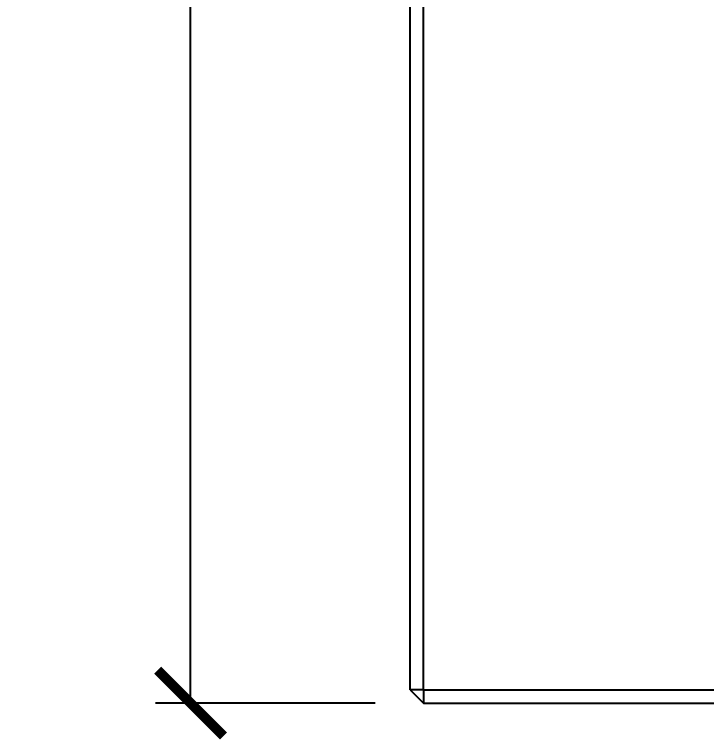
# Model space of a CAD drawing. Header units: millimetres. Extents: x 22 to 677, y 66 to 273.
# Drawn here: x 127.1 to 142.85, y 65.67 to 82.18 of the extents above; entities that cross this region are included whole.
import ezdxf

# ---------------------------------------------------------------- set-up
doc = ezdxf.new("R2010")
doc.units = ezdxf.units.MM
doc.layers.add('DIMENSIONS', color=7, linetype='CONTINUOUS', lineweight=18)
doc.layers.add('VISIBLE', color=7, linetype='CONTINUOUS', lineweight=25)
doc.styles.add('CJK', font='Arial Unicode.ttf')
doc.styles.add('OpenSansCondensed-Light', font='OpenSansCondensed-Light.ttf')
doc.dimstyles.new('EZDXF', dxfattribs={"dimtxt": 0.25, "dimasz": 0.175, "dimexe": 0.375, "dimexo": 0.125, "dimgap": 0.1, "dimtad": 1, "dimlfac": 100, "dimzin": 12, "dimdsep": 46, "dimtxsty": 'OpenSansCondensed-Light', "dimblk": 'ARCHTICK', "dimcen": 2.5, "dimazin": 3, "dimtfac": 0.5, "dimtmove": 2, "dimatfit": 3})

# ---------------------------------------------------------------- blocks, each defined once
blk = doc.blocks.new('_ARCHTICK')
at = {"color": 0, "linetype": 'BYBLOCK', "const_width": 0.15}
blk.add_lwpolyline([(-0.5, -0.5), (0.5, 0.5)], dxfattribs=at)

msp = doc.modelspace()

# ---------------------------------------------------------------- linework, layer by layer
at = {"layer": 'VISIBLE'}
for p, q in [((136.10632, 66.8), (136.10632, 117.2)), ((136.40632, 66.8), (136.40632, 117.2)), ((136.10632, 66.8), (136.40632, 66.5)), ((136.40632, 66.8), (136.10632, 66.8)), ((136.40632, 66.8), (136.40632, 66.5)), ((136.40632, 66.8), (185.59368, 66.8)), ((136.40632, 66.5), (185.59368, 66.5))]:
    msp.add_line(p, q, dxfattribs=at)

# ---------------------------------------------------------------- dimensions: what is measured, and where the dimension line sits
at = {"layer": 'DIMENSIONS'}
msp.add_linear_dim(base=(131.10632, 66.5), p1=(136.10632, 66.5), p2=(136.10632, 117.5), angle=90, dimstyle='EZDXF', override={"dimtxt": 2.6, "dimasz": 1.5, "dimexe": 0.8, "dimexo": 0.8, "dimgap": 1, "dimdec": 4, "dimlfac": 1, "dimzin": 8, "dimtxsty": 'CJK', "dimclrd": 7, "dimclre": 7, "dimclrt": 7}, dxfattribs=at).render()

doc.saveas('drawing.dxf')
